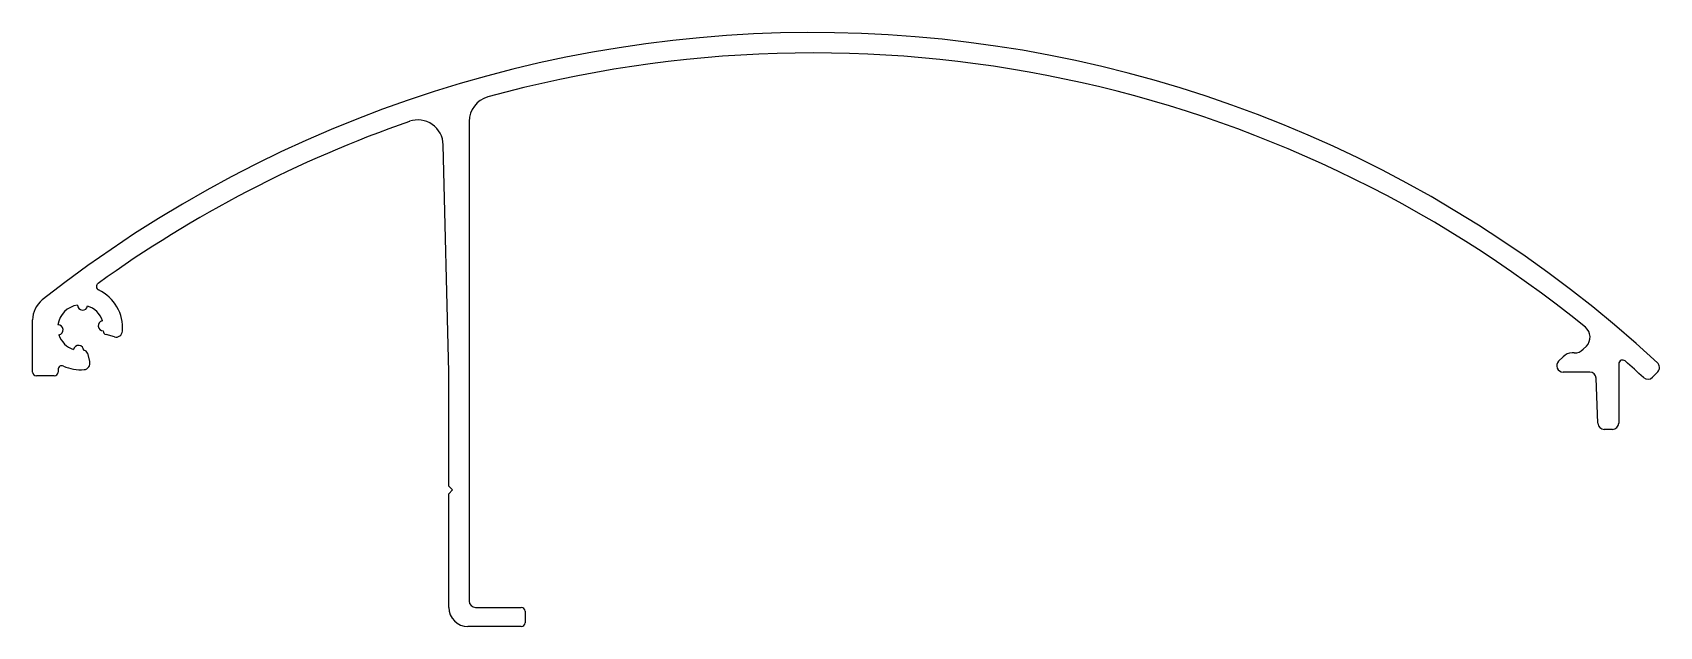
# Model space of a CAD drawing. Extents: x 1734 to 1862, y 2044 to 2090.
import ezdxf

# ---------------------------------------------------------------- set-up
doc = ezdxf.new("R2010")
doc.units = 0
doc.layers.get('0').update_dxf_attribs({"linetype": 'CONTINUOUS'})

msp = doc.modelspace()

# ---------------------------------------------------------------- linework, layer by layer
for p, q in [((1768.45, 2083.49), (1768.45, 2045.75)), ((1766.85, 2063.76), (1766.41, 2081.66)), ((1734.09, 2063.77), (1734.09, 2067.87)), ((1740.53, 2066.54), (1739.87, 2066.72)), ((1856.14, 2065.57), (1856.39, 2065.82)), ((1738.41, 2065.25), (1738.58, 2064.59)), ((1854.2, 2064.63), (1854.55, 2064.98)), ((1855.43, 2065.27), (1855.26, 2065.27)), ((1858.94, 2064.42), (1858.94, 2059.76)), ((1735.79, 2063.47), (1734.39, 2063.47)), ((1736.09, 2063.97), (1736.09, 2063.77)), ((1766.85, 2054.8), (1766.85, 2063.76)), ((1856.65, 2063.77), (1854.55, 2063.77)), ((1857.3, 2059.74), (1857.15, 2063.29)), ((1862, 2063.79), (1861.59, 2063.36)), ((1858.44, 2059.26), (1857.8, 2059.26)), ((1767.15, 2054.5), (1766.85, 2054.8)), ((1766.85, 2054.2), (1767.15, 2054.5)), ((1766.85, 2045.25), (1766.85, 2054.2)), ((1768.95, 2045.25), (1772.55, 2045.25)), ((1772.55, 2043.75), (1768.35, 2043.75)), ((1772.85, 2044.95), (1772.85, 2044.05))]:
    msp.add_line(p, q)
for centre, radius, start, end in [((1795.52, 1992.48), 98, 47.3004, 128.251), ((1795.52, 1992.48), 96.4, 50.9057, 105.3982), ((1770.45, 2083.49), 2, 105.3982, 180), ((1795.52, 1992.48), 96.4, 109.2404, 125.7195), ((1764.41, 2081.61), 2, 1.4172, 109.2404), ((1739.41, 2070.5), 0.3, 125.7195, 244.5469), ((1736.09, 2067.87), 2, 128.251, 180), ((1737.87, 2067.25), 3.3, 355.2866, 64.5469), ((1737.87, 2067.25), 1.8, 97.6728, 172.3272), ((1738.03, 2069.04), 0.4, 179.7802, 349.9816), ((1737.87, 2067.25), 1.8, 17.911, 72.089), ((1736.09, 2067.09), 0.4, 280.0184, 90.2198), ((1739.65, 2067.41), 0.4, 100.0184, 270.3113), ((1739.95, 2067.01), 0.3, 178.5459, 255), ((1740.66, 2067.02), 0.5, 255, 355.2866), ((1855.68, 2066.52), 1, 315, 50.9057), ((1737.87, 2067.25), 1.8, 197.911, 252.089), ((1737.71, 2065.47), 0.4, 359.6887, 169.9816), ((1855.43, 2066.27), 1, 270, 315), ((1736.39, 2063.97), 0.3, 65.6843, 180), ((1737.87, 2067.25), 3.3, 245.6843, 274.7134), ((1738.12, 2065.17), 0.3, 15, 91.4541), ((1738.1, 2064.46), 0.5, 274.7134, 15), ((1854.55, 2064.27), 0.5, 135, 270), ((1855.26, 2064.27), 1, 90, 135), ((1859.24, 2064.42), 0.3, 48.4661, 180), ((1795.52, 1992.48), 96.4, 47.3059, 48.4661), ((1861.64, 2064.14), 0.5, 316.4189, 47.3004), ((1734.39, 2063.77), 0.3, 180, 270), ((1735.79, 2063.77), 0.3, 270, 0), ((1856.65, 2063.27), 0.5, 2.4371, 90), ((1861.23, 2063.7), 0.5, 227.3059, 316.4189), ((1857.8, 2059.76), 0.5, 182.4371, 270), ((1858.44, 2059.76), 0.5, 270, 360), ((1768.35, 2045.25), 1.5, 180, 270), ((1768.95, 2045.75), 0.5, 180, 270), ((1772.55, 2044.95), 0.3, 0, 90), ((1772.55, 2044.05), 0.3, 270, 360)]:
    msp.add_arc(centre, radius, start, end)

doc.saveas('drawing.dxf')
